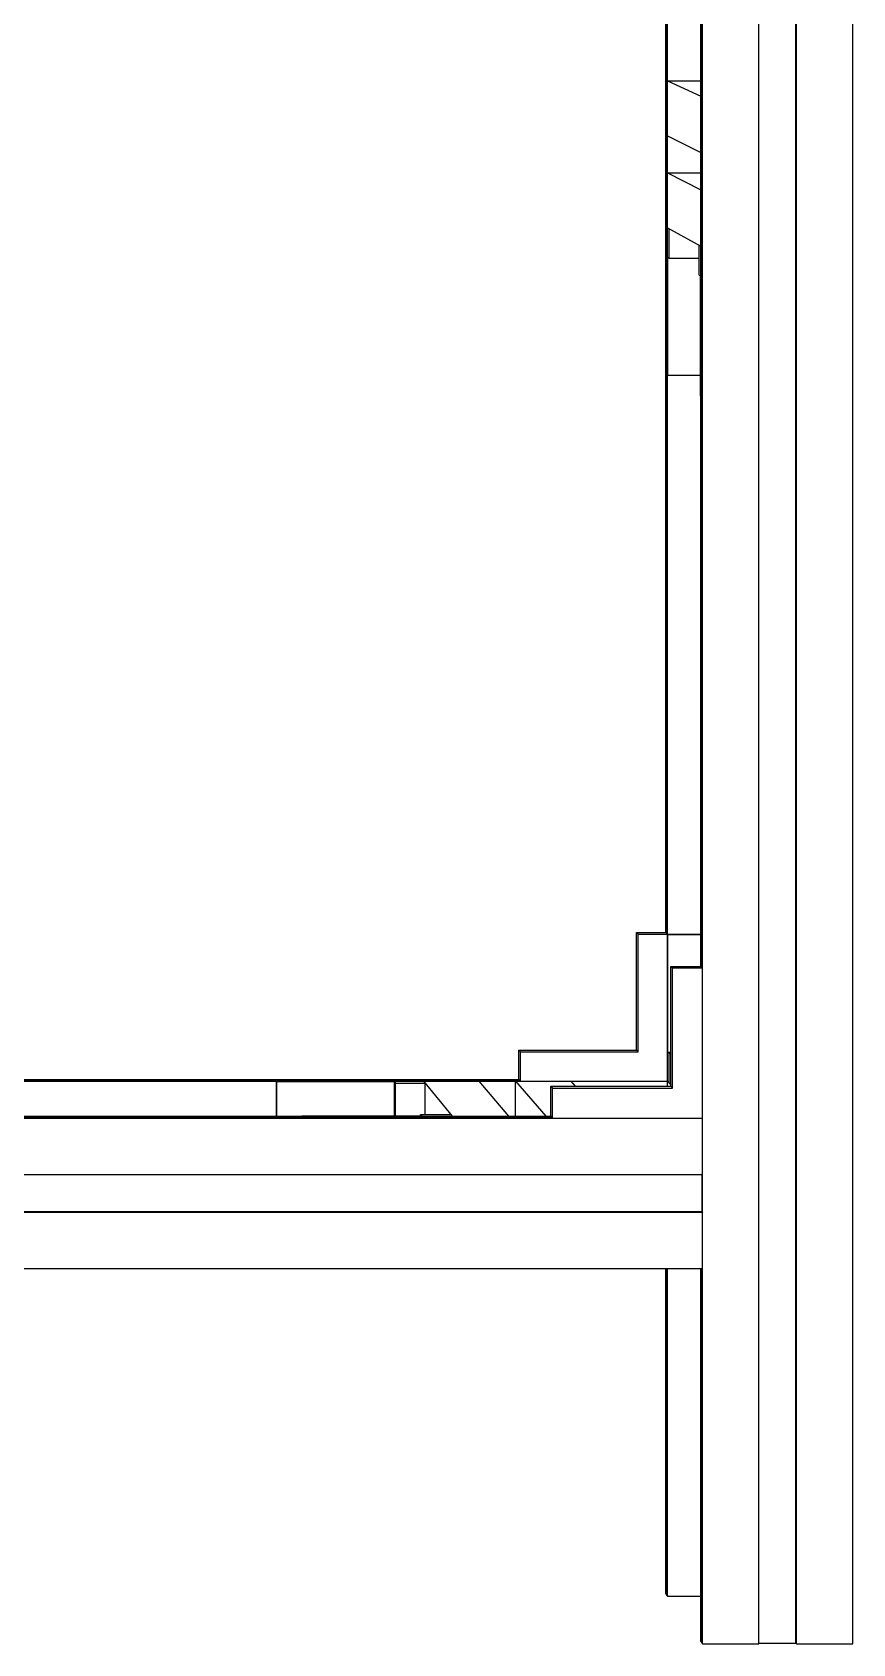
# Model space of a CAD drawing. Header units: millimetres. Extents: x -253 to 256, y -315 to 312.
# Drawn here: x 142.2 to 252.7, y -315.4 to -98.4 of the extents above; entities that cross this region are included whole.
import ezdxf

# ---------------------------------------------------------------- set-up
doc = ezdxf.new("R2010")
doc.units = ezdxf.units.MM
doc.layers.add('VISIBLE', color=7, linetype='Continuous')

msp = doc.modelspace()

# ---------------------------------------------------------------- linework, layer by layer
at = {"layer": 'VISIBLE'}
for p, q in [((232.5, -315.39), (232.5, 312.36)), ((240.08, -315.39), (240.08, 312.36)), ((245.06, -315.29), (245.06, 312.26)), ((245.14, -315.39), (245.14, 312.36)), ((252.72, -315.39), (252.72, 312.36)), ((227.78, -240.34), (227.78, 25.25)), ((227.55, -219.64), (227.55, 8.9)), ((227.64, -219.72), (227.64, 8.91)), ((227.69, -219.77), (227.69, 8.91)), ((232.26, -224.19), (232.26, 9.09)), ((232.35, -224.27), (232.35, 9.09)), ((232.41, -224.33), (232.41, 9.09)), ((227.78, -104.98), (232.26, -107.04)), ((227.78, -104.98), (232.26, -104.98)), ((227.78, -112.4), (232.26, -114.62)), ((227.78, -117.36), (232.26, -119.67)), ((227.78, -117.36), (232.26, -117.36)), ((227.78, -124.78), (232.26, -127.24)), ((228, -128.87), (228, -124.91)), ((232.03, -131.15), (232.03, -127.11)), ((227.82, -144.62), (227.82, -128.77)), ((227.82, -128.77), (228, -128.87)), ((228, -128.87), (232.03, -128.87)), ((232.03, -131.15), (232.22, -131.25)), ((232.22, -147.41), (232.22, -131.25)), ((227.78, -144.59), (227.82, -144.62)), ((227.82, -144.62), (232.22, -144.62)), ((232.22, -147.41), (232.26, -147.44)), ((223.6, -235.47), (223.6, -219.64)), ((223.6, -219.64), (223.82, -219.86)), ((223.6, -219.64), (227.55, -219.64)), ((223.82, -235.7), (223.82, -219.86)), ((223.82, -219.86), (232.26, -219.86)), ((227.55, -219.64), (227.82, -219.9)), ((227.82, -235.75), (227.82, -219.9)), ((227.82, -219.9), (232.26, -219.9)), ((228.23, -240.34), (228.23, -224.19)), ((228.23, -224.19), (228.46, -224.41)), ((228.23, -224.19), (232.26, -224.19)), ((228.46, -240.59), (228.46, -224.41)), ((228.46, -224.41), (232.5, -224.41)), ((232.22, -224.19), (232.22, -224.14)), ((232.22, -224.14), (232.5, -224.41)), ((232.22, -224.14), (232.26, -224.14)), ((207.77, -239.43), (207.77, -235.47)), ((207.77, -235.47), (207.97, -235.7)), ((207.77, -235.47), (223.6, -235.47)), ((207.97, -239.66), (207.97, -235.7)), ((207.97, -235.7), (223.82, -235.7)), ((223.6, -235.47), (223.82, -235.7)), ((227.82, -235.75), (228, -235.94)), ((227.82, -235.75), (228.23, -235.75)), ((228, -239.9), (228, -235.94)), ((228, -235.94), (228.23, -235.94)), ((4.63, -239.43), (207.77, -239.43)), ((4.63, -239.52), (207.84, -239.52)), ((4.63, -239.57), (207.9, -239.57)), ((4.63, -239.66), (227.78, -239.66)), ((175.13, -244.38), (175.13, -239.66)), ((175.13, -239.66), (175.17, -239.71)), ((175.17, -244.38), (175.17, -239.71)), ((175.17, -239.71), (191.02, -239.71)), ((191.02, -244.33), (191.02, -239.71)), ((191.02, -239.71), (191.17, -239.9)), ((191.17, -244.33), (191.17, -239.9)), ((191.17, -239.9), (195.13, -239.9)), ((194.94, -239.66), (198.78, -244.38)), ((195.13, -244.14), (195.13, -239.9)), ((202.37, -239.66), (206.35, -244.38)), ((207.32, -244.38), (207.32, -239.66)), ((207.32, -239.66), (211.4, -244.38)), ((207.77, -239.43), (207.97, -239.66)), ((212.07, -244.38), (212.07, -240.34)), ((212.07, -240.34), (212.28, -240.59)), ((212.07, -240.34), (228.23, -240.34)), ((212.28, -244.63), (212.28, -240.59)), ((212.28, -240.59), (228.46, -240.59)), ((214.75, -239.66), (215.36, -240.34)), ((227.78, -239.66), (228.23, -240.13)), ((228, -239.9), (228.23, -239.9)), ((228.23, -240.34), (228.46, -240.59)), ((-232.5, -244.63), (232.5, -244.63)), ((-212.2, -244.54), (212.2, -244.54)), ((-212.15, -244.48), (212.15, -244.48)), ((-212.07, -244.38), (212.07, -244.38)), ((178.55, -244.38), (178.55, -244.33)), ((178.55, -244.33), (178.58, -244.38)), ((178.55, -244.33), (194.7, -244.33)), ((194.54, -244.33), (194.54, -244.14)), ((194.54, -244.14), (194.7, -244.33)), ((194.54, -244.14), (198.58, -244.14)), ((212.07, -244.38), (212.28, -244.63)), ((-232.5, -252.21), (232.5, -252.21)), ((232.43, -257.19), (232.43, -252.21)), ((-232.5, -257.27), (232.5, -257.27)), ((-232.43, -257.19), (232.43, -257.19)), ((232.43, -257.19), (232.5, -257.27)), ((-232.5, -264.85), (232.5, -264.85)), ((227.55, -308.68), (227.55, -264.85)), ((227.64, -308.8), (227.64, -264.85)), ((227.69, -308.87), (227.69, -264.85)), ((227.78, -308.99), (227.78, -264.85)), ((232.26, -315.07), (232.26, -264.85)), ((232.35, -315.19), (232.35, -264.85)), ((232.41, -315.27), (232.41, -264.85)), ((227.55, -308.68), (227.64, -308.8)), ((227.64, -308.8), (227.69, -308.8)), ((227.69, -308.87), (227.78, -308.99)), ((227.78, -308.99), (232.26, -308.99)), ((232.26, -315.07), (232.35, -315.19)), ((232.35, -315.19), (232.41, -315.19)), ((232.41, -315.27), (232.5, -315.39)), ((232.5, -315.39), (240.08, -315.39)), ((240.08, -315.29), (245.06, -315.29)), ((245.06, -315.29), (245.14, -315.39)), ((245.14, -315.39), (252.72, -315.39))]:
    msp.add_line(p, q, dxfattribs=at)

doc.saveas('drawing.dxf')
